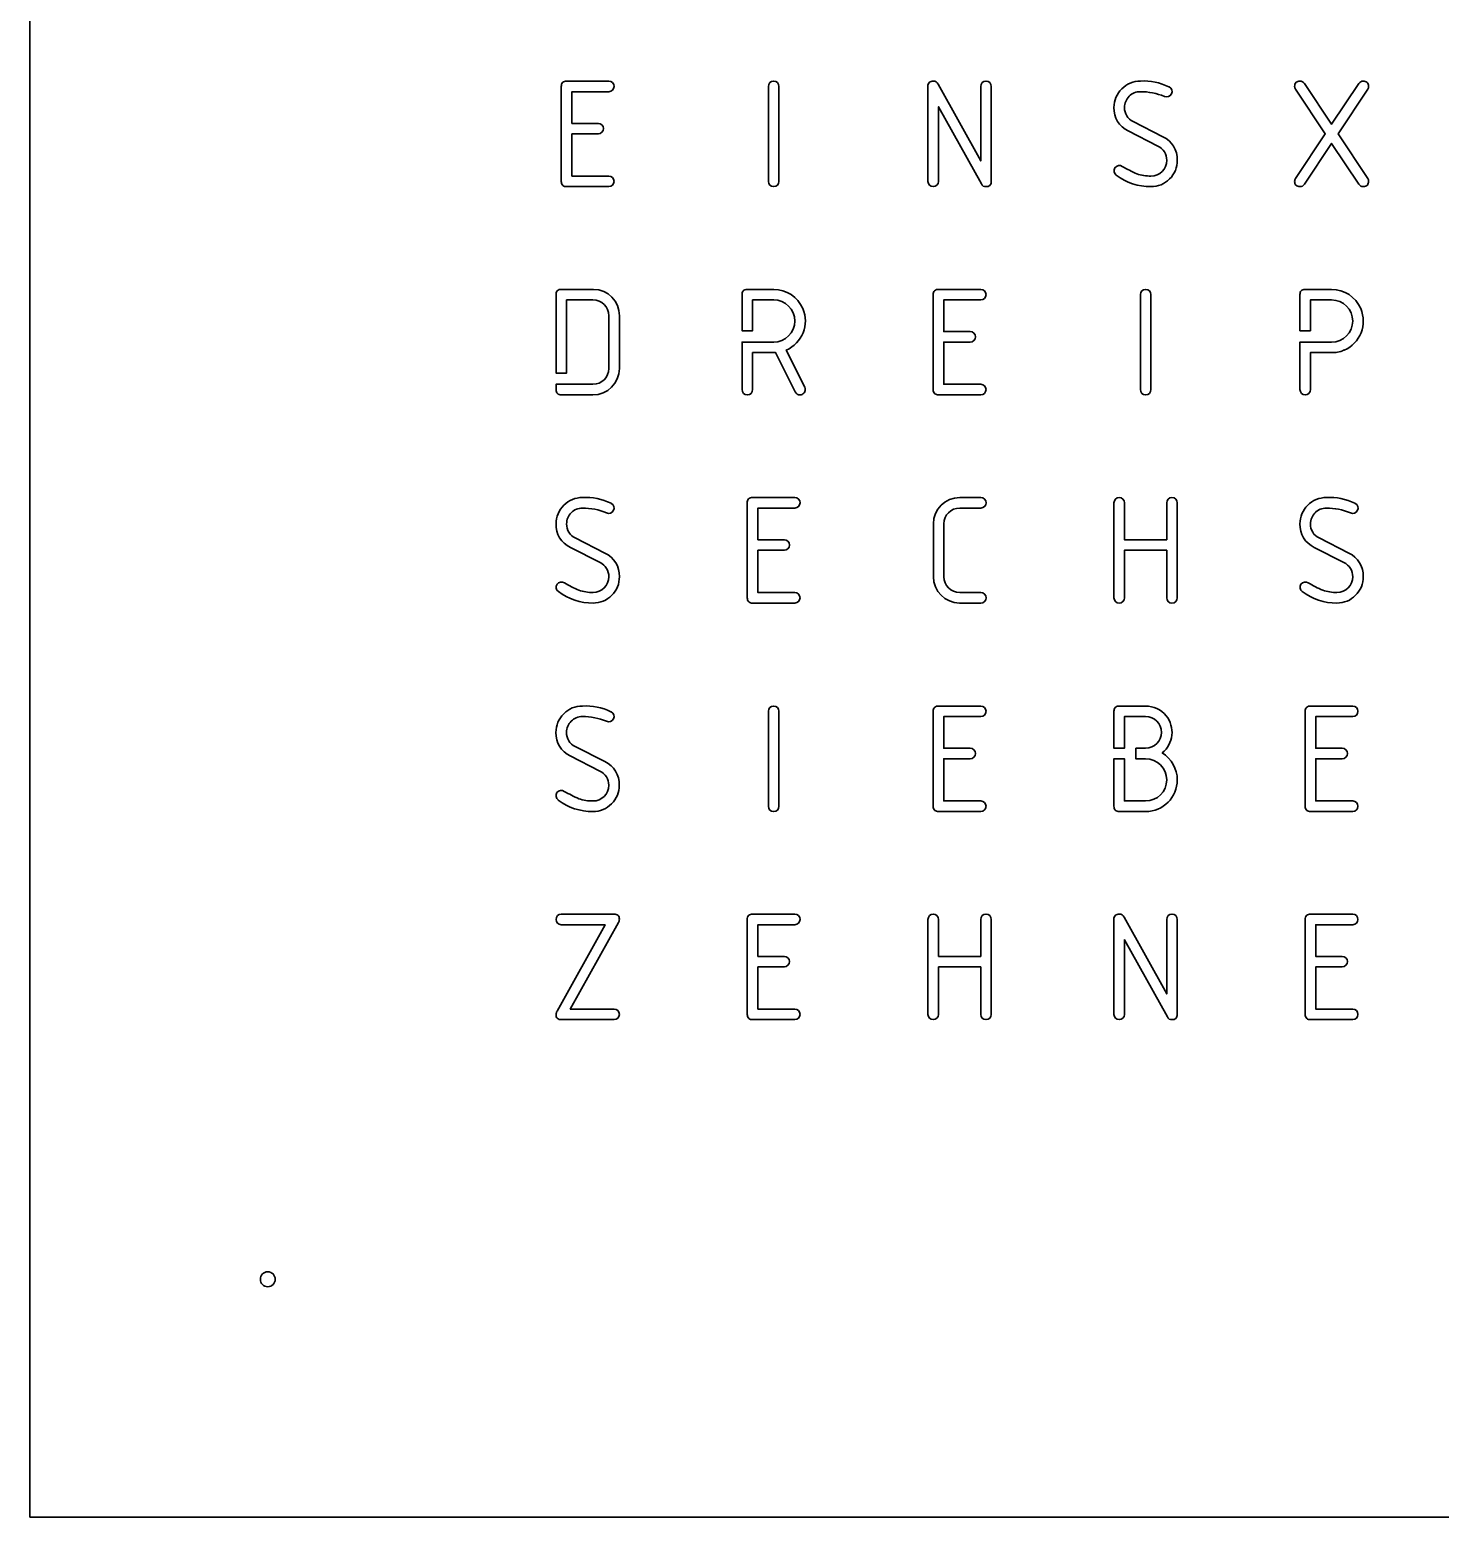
# Model space of a CAD drawing. Header units: inches. Extents: x 0 to 500, y -500 to 0.
# Drawn here: x 0 to 237, y -500 to -250 of the extents above; entities that cross this region are included whole.
import ezdxf

# ---------------------------------------------------------------- set-up
doc = ezdxf.new("R2010")
doc.units = ezdxf.units.IN
doc.header["$MEASUREMENT"] = 0
doc.layers.add('Nachzeichnen', color=7, linetype='Continuous')

msp = doc.modelspace()

# ---------------------------------------------------------------- linework, layer by layer
at = {"layer": 'Nachzeichnen', "color": 250, "lineweight": 35}
msp.add_lwpolyline([(0, -500), (500, -500), (500, 0), (0, 0), (0, -500)], dxfattribs=at)
for points, knots in [([(97.3, -258.63), (97.3, -258.63), (97.3, -258.63), (97.3, -258.63), (97.79, -258.63), (98.19, -259.03), (98.18, -259.52), (98.18, -260.01), (97.79, -260.41), (97.3, -260.41), (97.3, -260.41), (91.09, -260.41), (91.09, -260.41), (91.09, -260.41), (91.09, -265.73), (91.09, -265.73), (91.09, -265.73), (95.5, -265.73), (95.5, -265.73), (95.51, -265.73), (95.52, -265.73), (95.52, -265.73), (96.01, -265.73), (96.41, -266.12), (96.41, -266.61), (96.41, -267.1), (96.01, -267.5), (95.52, -267.5), (95.52, -267.5), (91.09, -267.5), (91.09, -267.5), (91.09, -267.5), (91.09, -274.59), (91.09, -274.59), (91.09, -274.59), (97.3, -274.59), (97.3, -274.59), (97.79, -274.59), (98.18, -274.99), (98.18, -275.48), (98.18, -275.97), (97.79, -276.37), (97.3, -276.37), (97.3, -276.37), (90.2, -276.37), (90.2, -276.37), (89.98, -276.38), (89.76, -276.31), (89.58, -276.18), (89.39, -276), (89.3, -275.74), (89.32, -275.48), (89.32, -275.48), (89.32, -259.52), (89.32, -259.52), (89.3, -259.28), (89.38, -259.05), (89.53, -258.86), (89.71, -258.7), (89.96, -258.62), (90.2, -258.63), (90.2, -258.63), (97.3, -258.63), (97.3, -258.63)], [0, 0, 0, 0, 1, 1, 1, 2, 2, 2, 3, 3, 3, 4, 4, 4, 5, 5, 5, 6, 6, 6, 7, 7, 7, 8, 8, 8, 9, 9, 9, 10, 10, 10, 11, 11, 11, 12, 12, 12, 13, 13, 13, 14, 14, 14, 15, 15, 15, 16, 16, 16, 17, 17, 17, 18, 18, 18, 19, 19, 19, 20, 20, 20, 21, 21, 21, 21]), ([(125.89, -259.52), (125.89, -259.03), (125.49, -258.63), (125, -258.63), (124.51, -258.63), (124.11, -259.03), (124.11, -259.52), (124.11, -259.52), (124.11, -275.48), (124.11, -275.48), (124.11, -275.97), (124.51, -276.37), (125, -276.37), (125.49, -276.37), (125.89, -275.97), (125.89, -275.48), (125.89, -275.48), (125.89, -259.52), (125.89, -259.52)], [0, 0, 0, 0, 1, 1, 1, 2, 2, 2, 3, 3, 3, 4, 4, 4, 5, 5, 5, 6, 6, 6, 6]), ([(159.91, -275.92), (160.05, -276.21), (160.36, -276.39), (160.68, -276.37), (160.92, -276.38), (161.15, -276.31), (161.33, -276.16), (161.5, -275.98), (161.59, -275.73), (161.57, -275.48), (161.57, -275.48), (161.57, -259.52), (161.57, -259.52), (161.57, -259.03), (161.17, -258.63), (160.68, -258.63), (160.19, -258.63), (159.8, -259.03), (159.8, -259.52), (159.8, -259.52), (159.8, -272.05), (159.8, -272.05), (159.8, -272.05), (152.64, -259.15), (152.64, -259.15), (152.49, -258.83), (152.17, -258.63), (151.82, -258.63), (151.59, -258.62), (151.36, -258.69), (151.18, -258.83), (150.99, -259.01), (150.9, -259.26), (150.93, -259.52), (150.93, -259.52), (150.93, -275.48), (150.93, -275.48), (150.93, -275.97), (151.33, -276.37), (151.82, -276.37), (152.31, -276.37), (152.7, -275.97), (152.7, -275.48), (152.7, -275.48), (152.7, -262.93), (152.7, -262.93), (152.7, -262.93), (159.91, -275.92), (159.91, -275.92)], [0, 0, 0, 0, 1, 1, 1, 2, 2, 2, 3, 3, 3, 4, 4, 4, 5, 5, 5, 6, 6, 6, 7, 7, 7, 8, 8, 8, 9, 9, 9, 10, 10, 10, 11, 11, 11, 12, 12, 12, 13, 13, 13, 14, 14, 14, 15, 15, 15, 16, 16, 16, 16]), ([(190.67, -261.2), (189.38, -260.68), (188.01, -260.41), (186.62, -260.41), (185.91, -260.4), (185.23, -260.68), (184.73, -261.19), (184.23, -261.68), (183.94, -262.36), (183.96, -263.07), (183.91, -264.08), (184.49, -265.01), (185.41, -265.43), (185.41, -265.43), (190.39, -267.98), (190.39, -267.98), (191.93, -268.68), (192.89, -270.25), (192.82, -271.93), (192.84, -273.11), (192.37, -274.25), (191.52, -275.07), (190.7, -275.91), (189.57, -276.38), (188.39, -276.37), (186.29, -276.39), (184.24, -275.71), (182.57, -274.43), (182.57, -274.43), (182.57, -274.43), (182.56, -274.43), (182.16, -274.15), (182.07, -273.6), (182.35, -273.2), (182.63, -272.8), (183.18, -272.7), (183.58, -272.98), (184.38, -273.43), (185.19, -273.84), (186.03, -274.22), (186.79, -274.47), (187.59, -274.6), (188.39, -274.6), (189.86, -274.6), (191.05, -273.41), (191.05, -271.94), (191.05, -270.93), (190.48, -270.01), (189.57, -269.56), (189.57, -269.56), (184.59, -267), (184.59, -267), (183.06, -266.3), (182.11, -264.75), (182.18, -263.07), (182.17, -261.89), (182.64, -260.76), (183.49, -259.94), (184.31, -259.09), (185.44, -258.62), (186.62, -258.63), (188.27, -258.53), (189.93, -258.86), (191.41, -259.6), (191.42, -259.6), (191.43, -259.61), (191.44, -259.61), (191.88, -259.82), (192.06, -260.35), (191.85, -260.79), (191.64, -261.23), (191.11, -261.41), (190.67, -261.2)], [0, 0, 0, 0, 1, 1, 1, 2, 2, 2, 3, 3, 3, 4, 4, 4, 5, 5, 5, 6, 6, 6, 7, 7, 7, 8, 8, 8, 9, 9, 9, 10, 10, 10, 11, 11, 11, 12, 12, 12, 13, 13, 13, 14, 14, 14, 15, 15, 15, 16, 16, 16, 17, 17, 17, 18, 18, 18, 19, 19, 19, 20, 20, 20, 21, 21, 21, 22, 22, 22, 23, 23, 23, 24, 24, 24, 24]), ([(212.69, -260.01), (212.59, -259.87), (212.54, -259.69), (212.54, -259.52), (212.53, -259.26), (212.62, -259.01), (212.8, -258.82), (212.98, -258.69), (213.2, -258.62), (213.43, -258.63), (213.73, -258.62), (214.01, -258.77), (214.17, -259.02), (214.17, -259.02), (218.75, -265.89), (218.75, -265.89), (218.75, -265.89), (223.33, -259.02), (223.33, -259.02), (223.49, -258.77), (223.77, -258.62), (224.07, -258.63), (224.31, -258.62), (224.54, -258.69), (224.72, -258.84), (224.89, -259.02), (224.98, -259.27), (224.96, -259.52), (224.96, -259.69), (224.91, -259.87), (224.81, -260.01), (224.81, -260.01), (219.83, -267.5), (219.83, -267.5), (219.83, -267.5), (224.81, -274.98), (224.81, -274.98), (224.91, -275.13), (224.96, -275.3), (224.96, -275.48), (224.97, -275.7), (224.9, -275.92), (224.77, -276.1), (224.59, -276.29), (224.33, -276.39), (224.07, -276.37), (223.77, -276.38), (223.49, -276.23), (223.33, -275.98), (223.33, -275.98), (218.75, -269.1), (218.75, -269.1), (218.75, -269.1), (214.17, -275.98), (214.17, -275.98), (214.01, -276.23), (213.73, -276.38), (213.43, -276.37), (213.18, -276.38), (212.93, -276.29), (212.74, -276.12), (212.6, -275.94), (212.53, -275.71), (212.54, -275.48), (212.54, -275.3), (212.59, -275.13), (212.69, -274.98), (212.69, -274.98), (217.68, -267.5), (217.68, -267.5), (217.68, -267.5), (212.69, -260.01), (212.69, -260.01)], [0, 0, 0, 0, 1, 1, 1, 2, 2, 2, 3, 3, 3, 4, 4, 4, 5, 5, 5, 6, 6, 6, 7, 7, 7, 8, 8, 8, 9, 9, 9, 10, 10, 10, 11, 11, 11, 12, 12, 12, 13, 13, 13, 14, 14, 14, 15, 15, 15, 16, 16, 16, 17, 17, 17, 18, 18, 18, 19, 19, 19, 20, 20, 20, 21, 21, 21, 22, 22, 22, 23, 23, 23, 24, 24, 24, 24]), ([(94.64, -309.59), (94.64, -309.59), (88.43, -309.59), (88.43, -309.59), (88.43, -309.59), (88.43, -310.48), (88.43, -310.48), (88.43, -310.61), (88.45, -310.73), (88.49, -310.86), (88.55, -311.09), (88.74, -311.27), (88.97, -311.32), (89.09, -311.35), (89.2, -311.37), (89.32, -311.37), (89.32, -311.37), (94.64, -311.37), (94.64, -311.37), (97.09, -311.37), (99.07, -309.39), (99.08, -306.95), (99.08, -306.94), (99.08, -306.94), (99.08, -306.93), (99.08, -306.93), (99.08, -298.07), (99.08, -298.07), (99.1, -295.65), (97.17, -293.66), (94.75, -293.63), (94.71, -293.63), (94.68, -293.63), (94.64, -293.63), (94.64, -293.63), (89.32, -293.63), (89.32, -293.63), (89.2, -293.63), (89.08, -293.65), (88.96, -293.68), (88.71, -293.75), (88.52, -293.95), (88.47, -294.21), (88.44, -294.31), (88.43, -294.42), (88.43, -294.52), (88.43, -294.52), (88.43, -307.69), (88.43, -307.69), (88.43, -307.69), (90.21, -307.69), (90.21, -307.69), (90.21, -307.69), (90.21, -295.41), (90.21, -295.41), (90.21, -295.41), (94.64, -295.41), (94.64, -295.41), (96.11, -295.41), (97.3, -296.6), (97.3, -298.07), (97.3, -298.07), (97.3, -306.93), (97.3, -306.93), (97.3, -308.4), (96.11, -309.59), (94.64, -309.59)], [0, 0, 0, 0, 1, 1, 1, 2, 2, 2, 3, 3, 3, 4, 4, 4, 5, 5, 5, 6, 6, 6, 7, 7, 7, 8, 8, 8, 9, 9, 9, 10, 10, 10, 11, 11, 11, 12, 12, 12, 13, 13, 13, 14, 14, 14, 15, 15, 15, 16, 16, 16, 17, 17, 17, 18, 18, 18, 19, 19, 19, 20, 20, 20, 21, 21, 21, 22, 22, 22, 22]), ([(125, -295.4), (126.96, -295.4), (128.55, -296.99), (128.55, -298.95), (128.55, -300.91), (126.96, -302.5), (125, -302.5), (125, -302.5), (119.68, -302.5), (119.68, -302.5), (119.68, -302.5), (119.68, -310.48), (119.68, -310.48), (119.68, -310.97), (120.08, -311.37), (120.57, -311.37), (121.06, -311.37), (121.45, -310.97), (121.45, -310.48), (121.45, -310.48), (121.45, -304.27), (121.45, -304.27), (121.45, -304.27), (125, -304.27), (125, -304.27), (125.11, -304.27), (125.22, -304.27), (125.32, -304.26), (125.32, -304.26), (128.63, -310.87), (128.63, -310.87), (128.77, -311.19), (129.09, -311.38), (129.43, -311.37), (129.67, -311.37), (129.89, -311.27), (130.05, -311.1), (130.22, -310.94), (130.32, -310.71), (130.32, -310.48), (130.32, -310.34), (130.28, -310.2), (130.21, -310.08), (130.21, -310.08), (127.1, -303.84), (127.1, -303.84), (129.8, -302.68), (131.05, -299.56), (129.89, -296.86), (129.05, -294.9), (127.13, -293.63), (125, -293.63), (125, -293.63), (120.57, -293.63), (120.57, -293.63), (120.43, -293.63), (120.29, -293.65), (120.16, -293.69), (119.95, -293.76), (119.79, -293.93), (119.73, -294.15), (119.69, -294.27), (119.68, -294.39), (119.68, -294.52), (119.68, -294.52), (119.68, -300.6), (119.68, -300.6), (119.68, -300.6), (121.45, -300.6), (121.45, -300.6), (121.45, -300.6), (121.45, -295.4), (121.45, -295.4), (121.45, -295.4), (125, -295.4), (125, -295.4)], [0, 0, 0, 0, 1, 1, 1, 2, 2, 2, 3, 3, 3, 4, 4, 4, 5, 5, 5, 6, 6, 6, 7, 7, 7, 8, 8, 8, 9, 9, 9, 10, 10, 10, 11, 11, 11, 12, 12, 12, 13, 13, 13, 14, 14, 14, 15, 15, 15, 16, 16, 16, 17, 17, 17, 18, 18, 18, 19, 19, 19, 20, 20, 20, 21, 21, 21, 22, 22, 22, 23, 23, 23, 24, 24, 24, 25, 25, 25, 25]), ([(159.79, -293.63), (159.79, -293.63), (159.79, -293.63), (159.8, -293.63), (160.29, -293.63), (160.68, -294.03), (160.68, -294.52), (160.68, -295.01), (160.28, -295.4), (159.79, -295.4), (159.79, -295.4), (153.59, -295.4), (153.59, -295.4), (153.59, -295.4), (153.59, -300.72), (153.59, -300.72), (153.59, -300.72), (158, -300.72), (158, -300.72), (158.01, -300.72), (158.01, -300.72), (158.02, -300.72), (158.51, -300.72), (158.91, -301.12), (158.91, -301.61), (158.91, -302.1), (158.51, -302.5), (158.02, -302.5), (158.02, -302.5), (153.59, -302.5), (153.59, -302.5), (153.59, -302.5), (153.59, -309.59), (153.59, -309.59), (153.59, -309.59), (159.79, -309.59), (159.79, -309.59), (160.28, -309.59), (160.68, -309.99), (160.68, -310.48), (160.68, -310.97), (160.28, -311.37), (159.79, -311.37), (159.79, -311.37), (152.7, -311.37), (152.7, -311.37), (152.48, -311.38), (152.26, -311.31), (152.08, -311.18), (151.89, -311), (151.8, -310.74), (151.81, -310.48), (151.81, -310.48), (151.81, -294.52), (151.81, -294.52), (151.8, -294.28), (151.88, -294.05), (152.03, -293.86), (152.21, -293.7), (152.45, -293.62), (152.7, -293.63), (152.7, -293.63), (159.79, -293.63), (159.79, -293.63)], [0, 0, 0, 0, 1, 1, 1, 2, 2, 2, 3, 3, 3, 4, 4, 4, 5, 5, 5, 6, 6, 6, 7, 7, 7, 8, 8, 8, 9, 9, 9, 10, 10, 10, 11, 11, 11, 12, 12, 12, 13, 13, 13, 14, 14, 14, 15, 15, 15, 16, 16, 16, 17, 17, 17, 18, 18, 18, 19, 19, 19, 20, 20, 20, 21, 21, 21, 21]), ([(188.39, -294.52), (188.39, -294.03), (187.99, -293.63), (187.5, -293.63), (187.01, -293.63), (186.62, -294.03), (186.62, -294.52), (186.62, -294.52), (186.62, -310.48), (186.62, -310.48), (186.62, -310.97), (187.01, -311.37), (187.5, -311.37), (187.99, -311.37), (188.39, -310.97), (188.39, -310.48), (188.39, -310.48), (188.39, -294.52), (188.39, -294.52)], [0, 0, 0, 0, 1, 1, 1, 2, 2, 2, 3, 3, 3, 4, 4, 4, 5, 5, 5, 6, 6, 6, 6]), ([(218.75, -295.41), (218.75, -295.41), (215.2, -295.41), (215.2, -295.41), (215.2, -295.41), (215.2, -300.6), (215.2, -300.6), (215.2, -300.6), (213.43, -300.6), (213.43, -300.6), (213.43, -300.6), (213.43, -294.52), (213.43, -294.52), (213.43, -294.39), (213.44, -294.27), (213.48, -294.15), (213.54, -293.93), (213.7, -293.76), (213.91, -293.69), (214.04, -293.65), (214.18, -293.63), (214.32, -293.63), (214.32, -293.63), (218.75, -293.63), (218.75, -293.63), (220.88, -293.63), (222.8, -294.9), (223.64, -296.86), (224.8, -299.56), (223.55, -302.69), (220.85, -303.84), (220.85, -303.84), (220.37, -304.05), (220.01, -304.13), (219.65, -304.21), (219.39, -304.25), (219.07, -304.26), (218.75, -304.27), (218.75, -304.27), (218.75, -304.27), (218.75, -304.27), (215.2, -304.27), (215.2, -304.27), (215.2, -304.27), (215.2, -310.48), (215.2, -310.48), (215.2, -310.97), (214.81, -311.37), (214.32, -311.37), (213.83, -311.37), (213.43, -310.97), (213.43, -310.48), (213.43, -310.48), (213.43, -302.5), (213.43, -302.5), (213.43, -302.5), (218.75, -302.5), (218.75, -302.5), (220.71, -302.5), (222.3, -300.91), (222.3, -298.95), (222.3, -296.99), (220.71, -295.41), (218.75, -295.41)], [0, 0, 0, 0, 1, 1, 1, 2, 2, 2, 3, 3, 3, 4, 4, 4, 5, 5, 5, 6, 6, 6, 7, 7, 7, 8, 8, 8, 9, 9, 9, 10, 10, 10, 11, 11, 11, 12, 12, 12, 13, 13, 13, 14, 14, 14, 15, 15, 15, 16, 16, 16, 17, 17, 17, 18, 18, 18, 19, 19, 19, 20, 20, 20, 21, 21, 21, 21]), ([(96.93, -331.19), (95.64, -330.67), (94.26, -330.4), (92.87, -330.39), (92.16, -330.38), (91.48, -330.66), (90.99, -331.17), (90.48, -331.67), (90.2, -332.35), (90.21, -333.05), (90.17, -334.06), (90.74, -335), (91.66, -335.42), (91.66, -335.42), (96.65, -337.97), (96.65, -337.97), (98.19, -338.67), (99.15, -340.23), (99.08, -341.92), (99.1, -343.1), (98.62, -344.23), (97.78, -345.05), (96.96, -345.9), (95.82, -346.37), (94.65, -346.36), (92.54, -346.38), (90.5, -345.7), (88.83, -344.42), (88.82, -344.42), (88.82, -344.42), (88.82, -344.42), (88.42, -344.14), (88.32, -343.58), (88.6, -343.18), (88.88, -342.79), (89.44, -342.69), (89.83, -342.97), (90.63, -343.42), (91.45, -343.83), (92.28, -344.21), (93.04, -344.46), (93.84, -344.59), (94.65, -344.58), (96.11, -344.58), (97.3, -343.4), (97.31, -341.93), (97.31, -340.92), (96.73, -339.99), (95.83, -339.54), (95.83, -339.54), (90.84, -336.99), (90.84, -336.99), (89.31, -336.29), (88.36, -334.73), (88.44, -333.05), (88.42, -331.88), (88.89, -330.74), (89.74, -329.92), (90.56, -329.08), (91.69, -328.61), (92.87, -328.62), (94.53, -328.52), (96.18, -328.85), (97.67, -329.59), (97.68, -329.59), (97.68, -329.6), (97.69, -329.6), (98.13, -329.81), (98.32, -330.34), (98.1, -330.77), (97.89, -331.21), (97.37, -331.4), (96.93, -331.19)], [0, 0, 0, 0, 1, 1, 1, 2, 2, 2, 3, 3, 3, 4, 4, 4, 5, 5, 5, 6, 6, 6, 7, 7, 7, 8, 8, 8, 9, 9, 9, 10, 10, 10, 11, 11, 11, 12, 12, 12, 13, 13, 13, 14, 14, 14, 15, 15, 15, 16, 16, 16, 17, 17, 17, 18, 18, 18, 19, 19, 19, 20, 20, 20, 21, 21, 21, 22, 22, 22, 23, 23, 23, 24, 24, 24, 24]), ([(128.55, -328.62), (128.55, -328.62), (128.55, -328.62), (128.55, -328.62), (129.04, -328.62), (129.44, -329.02), (129.44, -329.51), (129.43, -330), (129.04, -330.39), (128.55, -330.39), (128.55, -330.39), (122.34, -330.39), (122.34, -330.39), (122.34, -330.39), (122.34, -335.71), (122.34, -335.71), (122.34, -335.71), (126.75, -335.71), (126.75, -335.71), (126.76, -335.71), (126.77, -335.71), (126.77, -335.71), (127.26, -335.71), (127.66, -336.11), (127.66, -336.6), (127.66, -337.09), (127.26, -337.49), (126.77, -337.49), (126.77, -337.49), (122.34, -337.49), (122.34, -337.49), (122.34, -337.49), (122.34, -344.58), (122.34, -344.58), (122.34, -344.58), (128.55, -344.58), (128.55, -344.58), (129.04, -344.58), (129.43, -344.98), (129.43, -345.47), (129.43, -345.96), (129.04, -346.35), (128.55, -346.35), (128.55, -346.35), (121.45, -346.35), (121.45, -346.35), (121.23, -346.37), (121.01, -346.3), (120.83, -346.17), (120.65, -345.98), (120.55, -345.73), (120.57, -345.47), (120.57, -345.47), (120.57, -329.51), (120.57, -329.51), (120.55, -329.27), (120.63, -329.03), (120.78, -328.85), (120.97, -328.69), (121.21, -328.6), (121.45, -328.62), (121.45, -328.62), (128.55, -328.62), (128.55, -328.62)], [0, 0, 0, 0, 1, 1, 1, 2, 2, 2, 3, 3, 3, 4, 4, 4, 5, 5, 5, 6, 6, 6, 7, 7, 7, 8, 8, 8, 9, 9, 9, 10, 10, 10, 11, 11, 11, 12, 12, 12, 13, 13, 13, 14, 14, 14, 15, 15, 15, 16, 16, 16, 17, 17, 17, 18, 18, 18, 19, 19, 19, 20, 20, 20, 21, 21, 21, 21]), ([(153.6, -341.92), (153.6, -343.39), (154.79, -344.58), (156.26, -344.58), (156.26, -344.58), (159.81, -344.58), (159.81, -344.58), (160.3, -344.58), (160.7, -344.98), (160.7, -345.47), (160.7, -345.96), (160.3, -346.36), (159.81, -346.36), (159.81, -346.36), (156.26, -346.36), (156.26, -346.36), (156.26, -346.36), (156.25, -346.36), (156.25, -346.36), (153.8, -346.35), (151.82, -344.37), (151.83, -341.92), (151.83, -341.92), (151.83, -333.05), (151.83, -333.05), (151.83, -333.05), (151.83, -333.04), (151.83, -333.04), (151.83, -330.6), (153.82, -328.62), (156.26, -328.62), (156.26, -328.62), (159.81, -328.62), (159.81, -328.62), (160.3, -328.62), (160.7, -329.02), (160.7, -329.51), (160.7, -330), (160.3, -330.39), (159.81, -330.39), (159.81, -330.39), (156.26, -330.39), (156.26, -330.39), (154.8, -330.39), (153.61, -331.57), (153.6, -333.03), (153.6, -333.04), (153.6, -333.05), (153.6, -333.05), (153.6, -333.05), (153.6, -341.92), (153.6, -341.92)], [0, 0, 0, 0, 1, 1, 1, 2, 2, 2, 3, 3, 3, 4, 4, 4, 5, 5, 5, 6, 6, 6, 7, 7, 7, 8, 8, 8, 9, 9, 9, 10, 10, 10, 11, 11, 11, 12, 12, 12, 13, 13, 13, 14, 14, 14, 15, 15, 15, 16, 16, 16, 17, 17, 17, 17]), ([(191.05, -337.49), (191.05, -337.49), (191.05, -345.47), (191.05, -345.47), (191.05, -345.96), (191.44, -346.36), (191.93, -346.36), (192.42, -346.36), (192.82, -345.96), (192.82, -345.47), (192.82, -345.47), (192.82, -329.51), (192.82, -329.51), (192.82, -329.02), (192.42, -328.62), (191.93, -328.62), (191.44, -328.62), (191.04, -329.02), (191.04, -329.51), (191.04, -329.52), (191.04, -329.53), (191.05, -329.54), (191.05, -329.54), (191.05, -335.71), (191.05, -335.71), (191.05, -335.71), (183.95, -335.71), (183.95, -335.71), (183.95, -335.71), (183.95, -329.51), (183.95, -329.51), (183.95, -329.02), (183.55, -328.62), (183.06, -328.62), (182.57, -328.62), (182.18, -329.02), (182.18, -329.51), (182.18, -329.51), (182.18, -345.47), (182.18, -345.47), (182.18, -345.96), (182.57, -346.36), (183.06, -346.36), (183.55, -346.36), (183.95, -345.96), (183.95, -345.47), (183.95, -345.47), (183.95, -337.49), (183.95, -337.49), (183.95, -337.49), (191.05, -337.49), (191.05, -337.49)], [0, 0, 0, 0, 1, 1, 1, 2, 2, 2, 3, 3, 3, 4, 4, 4, 5, 5, 5, 6, 6, 6, 7, 7, 7, 8, 8, 8, 9, 9, 9, 10, 10, 10, 11, 11, 11, 12, 12, 12, 13, 13, 13, 14, 14, 14, 15, 15, 15, 16, 16, 16, 17, 17, 17, 17]), ([(221.92, -331.19), (220.63, -330.67), (219.26, -330.4), (217.87, -330.39), (217.16, -330.38), (216.48, -330.67), (215.99, -331.17), (215.48, -331.67), (215.19, -332.35), (215.21, -333.05), (215.16, -334.06), (215.74, -335), (216.66, -335.42), (216.66, -335.42), (221.64, -337.97), (221.64, -337.97), (223.18, -338.67), (224.14, -340.23), (224.07, -341.92), (224.09, -343.1), (223.62, -344.23), (222.77, -345.05), (221.95, -345.9), (220.82, -346.37), (219.64, -346.36), (217.54, -346.38), (215.49, -345.7), (213.82, -344.42), (213.82, -344.42), (213.82, -344.42), (213.81, -344.42), (213.42, -344.14), (213.32, -343.58), (213.6, -343.18), (213.88, -342.79), (214.43, -342.69), (214.83, -342.97), (215.63, -343.42), (216.44, -343.83), (217.28, -344.21), (218.04, -344.46), (218.84, -344.59), (219.64, -344.58), (221.11, -344.58), (222.3, -343.4), (222.3, -341.93), (222.3, -340.92), (221.73, -339.99), (220.82, -339.54), (220.82, -339.54), (215.84, -336.99), (215.84, -336.99), (214.31, -336.29), (213.36, -334.73), (213.43, -333.05), (213.42, -331.88), (213.89, -330.74), (214.74, -329.92), (215.56, -329.08), (216.69, -328.61), (217.87, -328.62), (219.52, -328.52), (221.18, -328.85), (222.66, -329.59), (222.67, -329.59), (222.68, -329.6), (222.69, -329.6), (223.13, -329.81), (223.31, -330.34), (223.1, -330.77), (222.89, -331.21), (222.36, -331.4), (221.92, -331.19)], [0, 0, 0, 0, 1, 1, 1, 2, 2, 2, 3, 3, 3, 4, 4, 4, 5, 5, 5, 6, 6, 6, 7, 7, 7, 8, 8, 8, 9, 9, 9, 10, 10, 10, 11, 11, 11, 12, 12, 12, 13, 13, 13, 14, 14, 14, 15, 15, 15, 16, 16, 16, 17, 17, 17, 18, 18, 18, 19, 19, 19, 20, 20, 20, 21, 21, 21, 22, 22, 22, 23, 23, 23, 24, 24, 24, 24]), ([(96.91, -366.23), (95.62, -365.71), (94.25, -365.44), (92.86, -365.43), (92.15, -365.42), (91.47, -365.7), (90.98, -366.21), (90.47, -366.7), (90.19, -367.39), (90.2, -368.09), (90.15, -369.1), (90.73, -370.04), (91.65, -370.46), (91.65, -370.46), (96.63, -373.01), (96.63, -373.01), (98.17, -373.71), (99.13, -375.27), (99.06, -376.96), (99.08, -378.14), (98.61, -379.27), (97.76, -380.09), (96.94, -380.94), (95.81, -381.41), (94.63, -381.39), (92.53, -381.42), (90.48, -380.74), (88.81, -379.46), (88.81, -379.46), (88.81, -379.46), (88.8, -379.45), (88.41, -379.17), (88.31, -378.62), (88.59, -378.22), (88.87, -377.82), (89.42, -377.73), (89.82, -378.01), (90.62, -378.46), (91.43, -378.87), (92.27, -379.25), (93.03, -379.5), (93.83, -379.63), (94.63, -379.62), (96.1, -379.62), (97.29, -378.44), (97.29, -376.97), (97.29, -375.96), (96.72, -375.03), (95.81, -374.58), (95.81, -374.58), (90.83, -372.03), (90.83, -372.03), (89.3, -371.33), (88.35, -369.77), (88.42, -368.09), (88.41, -366.91), (88.88, -365.78), (89.73, -364.96), (90.55, -364.12), (91.68, -363.65), (92.86, -363.66), (94.51, -363.56), (96.17, -363.89), (97.65, -364.63), (97.66, -364.63), (97.67, -364.63), (97.68, -364.64), (98.12, -364.85), (98.3, -365.38), (98.09, -365.81), (97.88, -366.25), (97.35, -366.44), (96.91, -366.23)], [0, 0, 0, 0, 1, 1, 1, 2, 2, 2, 3, 3, 3, 4, 4, 4, 5, 5, 5, 6, 6, 6, 7, 7, 7, 8, 8, 8, 9, 9, 9, 10, 10, 10, 11, 11, 11, 12, 12, 12, 13, 13, 13, 14, 14, 14, 15, 15, 15, 16, 16, 16, 17, 17, 17, 18, 18, 18, 19, 19, 19, 20, 20, 20, 21, 21, 21, 22, 22, 22, 23, 23, 23, 24, 24, 24, 24]), ([(125.89, -364.55), (125.89, -364.06), (125.49, -363.66), (125, -363.66), (124.51, -363.66), (124.11, -364.06), (124.11, -364.55), (124.11, -364.55), (124.11, -380.51), (124.11, -380.51), (124.11, -381), (124.51, -381.4), (125, -381.4), (125.49, -381.4), (125.89, -381), (125.89, -380.51), (125.89, -380.51), (125.89, -364.55), (125.89, -364.55)], [0, 0, 0, 0, 1, 1, 1, 2, 2, 2, 3, 3, 3, 4, 4, 4, 5, 5, 5, 6, 6, 6, 6]), ([(159.79, -363.66), (159.79, -363.66), (159.79, -363.66), (159.8, -363.66), (160.29, -363.66), (160.68, -364.06), (160.68, -364.55), (160.68, -365.04), (160.28, -365.43), (159.79, -365.43), (159.79, -365.43), (153.59, -365.43), (153.59, -365.43), (153.59, -365.43), (153.59, -370.75), (153.59, -370.75), (153.59, -370.75), (158, -370.75), (158, -370.75), (158.01, -370.75), (158.01, -370.75), (158.02, -370.75), (158.51, -370.75), (158.91, -371.15), (158.91, -371.64), (158.91, -372.13), (158.51, -372.53), (158.02, -372.53), (158.02, -372.53), (153.59, -372.53), (153.59, -372.53), (153.59, -372.53), (153.59, -379.62), (153.59, -379.62), (153.59, -379.62), (159.79, -379.62), (159.79, -379.62), (160.28, -379.62), (160.68, -380.02), (160.68, -380.51), (160.68, -381), (160.28, -381.39), (159.79, -381.39), (159.79, -381.39), (152.7, -381.39), (152.7, -381.39), (152.48, -381.41), (152.26, -381.34), (152.08, -381.21), (151.89, -381.02), (151.8, -380.77), (151.81, -380.51), (151.81, -380.51), (151.81, -364.55), (151.81, -364.55), (151.8, -364.31), (151.88, -364.07), (152.03, -363.89), (152.21, -363.73), (152.45, -363.64), (152.7, -363.66), (152.7, -363.66), (159.79, -363.66), (159.79, -363.66)], [0, 0, 0, 0, 1, 1, 1, 2, 2, 2, 3, 3, 3, 4, 4, 4, 5, 5, 5, 6, 6, 6, 7, 7, 7, 8, 8, 8, 9, 9, 9, 10, 10, 10, 11, 11, 11, 12, 12, 12, 13, 13, 13, 14, 14, 14, 15, 15, 15, 16, 16, 16, 17, 17, 17, 18, 18, 18, 19, 19, 19, 20, 20, 20, 21, 21, 21, 21]), ([(185.85, -370.75), (185.85, -370.75), (187.5, -370.75), (187.5, -370.75), (188.97, -370.75), (190.16, -369.56), (190.16, -368.09), (190.16, -366.62), (188.97, -365.43), (187.5, -365.43), (187.5, -365.43), (183.95, -365.43), (183.95, -365.43), (183.95, -365.43), (183.95, -370.75), (183.95, -370.75), (183.95, -370.75), (182.18, -370.75), (182.18, -370.75), (182.18, -370.75), (182.18, -364.55), (182.18, -364.55), (182.17, -364.31), (182.25, -364.07), (182.4, -363.88), (182.58, -363.73), (182.82, -363.65), (183.06, -363.66), (183.06, -363.66), (187.5, -363.66), (187.5, -363.66), (188.84, -363.66), (190.1, -364.26), (190.94, -365.3), (192.49, -367.21), (192.19, -370), (190.29, -371.54), (190.29, -371.54), (190.29, -371.54), (190.29, -371.54), (191.86, -372.51), (192.82, -374.23), (192.82, -376.07), (192.82, -379.01), (190.44, -381.39), (187.5, -381.39), (187.5, -381.39), (183.06, -381.39), (183.06, -381.39), (182.82, -381.4), (182.59, -381.33), (182.4, -381.17), (182.25, -380.99), (182.17, -380.75), (182.18, -380.51), (182.18, -380.51), (182.18, -372.53), (182.18, -372.53), (182.18, -372.53), (183.95, -372.53), (183.95, -372.53), (183.95, -372.53), (183.95, -379.62), (183.95, -379.62), (183.95, -379.62), (187.5, -379.62), (187.5, -379.62), (189.46, -379.62), (191.05, -378.03), (191.05, -376.07), (191.05, -374.12), (189.46, -372.53), (187.5, -372.53), (187.5, -372.53), (185.85, -372.53), (185.85, -372.53), (185.85, -372.53), (185.85, -370.75), (185.85, -370.75)], [0, 0, 0, 0, 1, 1, 1, 2, 2, 2, 3, 3, 3, 4, 4, 4, 5, 5, 5, 6, 6, 6, 7, 7, 7, 8, 8, 8, 9, 9, 9, 10, 10, 10, 11, 11, 11, 12, 12, 12, 13, 13, 13, 14, 14, 14, 15, 15, 15, 16, 16, 16, 17, 17, 17, 18, 18, 18, 19, 19, 19, 20, 20, 20, 21, 21, 21, 22, 22, 22, 23, 23, 23, 24, 24, 24, 25, 25, 25, 26, 26, 26, 26]), ([(222.3, -363.66), (222.3, -363.66), (222.3, -363.66), (222.3, -363.66), (222.79, -363.66), (223.19, -364.06), (223.18, -364.55), (223.18, -365.04), (222.79, -365.43), (222.3, -365.43), (222.3, -365.43), (216.09, -365.43), (216.09, -365.43), (216.09, -365.43), (216.09, -370.75), (216.09, -370.75), (216.09, -370.75), (220.5, -370.75), (220.5, -370.75), (220.51, -370.75), (220.52, -370.75), (220.52, -370.75), (221.01, -370.75), (221.41, -371.15), (221.41, -371.64), (221.41, -372.13), (221.01, -372.53), (220.52, -372.53), (220.52, -372.53), (216.09, -372.53), (216.09, -372.53), (216.09, -372.53), (216.09, -379.62), (216.09, -379.62), (216.09, -379.62), (222.3, -379.62), (222.3, -379.62), (222.79, -379.62), (223.18, -380.02), (223.18, -380.51), (223.18, -381), (222.79, -381.39), (222.3, -381.39), (222.3, -381.39), (215.2, -381.39), (215.2, -381.39), (214.98, -381.41), (214.76, -381.34), (214.58, -381.21), (214.39, -381.02), (214.3, -380.77), (214.32, -380.51), (214.32, -380.51), (214.32, -364.55), (214.32, -364.55), (214.3, -364.31), (214.38, -364.07), (214.53, -363.89), (214.71, -363.73), (214.96, -363.64), (215.2, -363.66), (215.2, -363.66), (222.3, -363.66), (222.3, -363.66)], [0, 0, 0, 0, 1, 1, 1, 2, 2, 2, 3, 3, 3, 4, 4, 4, 5, 5, 5, 6, 6, 6, 7, 7, 7, 8, 8, 8, 9, 9, 9, 10, 10, 10, 11, 11, 11, 12, 12, 12, 13, 13, 13, 14, 14, 14, 15, 15, 15, 16, 16, 16, 17, 17, 17, 18, 18, 18, 19, 19, 19, 20, 20, 20, 21, 21, 21, 21]), ([(88.6, -414.94), (88.5, -415.1), (88.44, -415.29), (88.43, -415.48), (88.41, -415.72), (88.48, -415.96), (88.64, -416.14), (88.83, -416.3), (89.07, -416.38), (89.32, -416.37), (89.32, -416.37), (98.18, -416.37), (98.18, -416.37), (98.67, -416.37), (99.07, -415.97), (99.07, -415.48), (99.07, -414.99), (98.67, -414.59), (98.18, -414.59), (98.18, -414.59), (90.83, -414.59), (90.83, -414.59), (90.83, -414.59), (98.9, -400.06), (98.9, -400.06), (99, -399.89), (99.06, -399.7), (99.07, -399.5), (99.08, -399.27), (99.01, -399.04), (98.86, -398.86), (98.68, -398.69), (98.43, -398.61), (98.18, -398.63), (98.18, -398.63), (89.32, -398.63), (89.32, -398.63), (88.83, -398.63), (88.43, -399.03), (88.43, -399.52), (88.43, -400.01), (88.83, -400.41), (89.32, -400.41), (89.32, -400.41), (96.68, -400.41), (96.68, -400.41), (96.68, -400.41), (88.6, -414.94), (88.6, -414.94)], [0, 0, 0, 0, 1, 1, 1, 2, 2, 2, 3, 3, 3, 4, 4, 4, 5, 5, 5, 6, 6, 6, 7, 7, 7, 8, 8, 8, 9, 9, 9, 10, 10, 10, 11, 11, 11, 12, 12, 12, 13, 13, 13, 14, 14, 14, 15, 15, 15, 16, 16, 16, 16]), ([(128.55, -398.63), (128.55, -398.63), (128.55, -398.63), (128.55, -398.63), (129.04, -398.63), (129.44, -399.03), (129.44, -399.52), (129.43, -400.01), (129.04, -400.41), (128.55, -400.41), (128.55, -400.41), (122.34, -400.41), (122.34, -400.41), (122.34, -400.41), (122.34, -405.73), (122.34, -405.73), (122.34, -405.73), (126.75, -405.73), (126.75, -405.73), (126.76, -405.73), (126.77, -405.73), (126.77, -405.73), (127.26, -405.73), (127.66, -406.12), (127.66, -406.61), (127.66, -407.1), (127.26, -407.5), (126.77, -407.5), (126.77, -407.5), (122.34, -407.5), (122.34, -407.5), (122.34, -407.5), (122.34, -414.59), (122.34, -414.59), (122.34, -414.59), (128.55, -414.59), (128.55, -414.59), (129.04, -414.59), (129.43, -414.99), (129.43, -415.48), (129.43, -415.97), (129.04, -416.37), (128.55, -416.37), (128.55, -416.37), (121.45, -416.37), (121.45, -416.37), (121.23, -416.38), (121.01, -416.31), (120.83, -416.18), (120.65, -416), (120.55, -415.74), (120.57, -415.48), (120.57, -415.48), (120.57, -399.52), (120.57, -399.52), (120.55, -399.28), (120.63, -399.05), (120.78, -398.86), (120.97, -398.7), (121.21, -398.62), (121.45, -398.63), (121.45, -398.63), (128.55, -398.63), (128.55, -398.63)], [0, 0, 0, 0, 1, 1, 1, 2, 2, 2, 3, 3, 3, 4, 4, 4, 5, 5, 5, 6, 6, 6, 7, 7, 7, 8, 8, 8, 9, 9, 9, 10, 10, 10, 11, 11, 11, 12, 12, 12, 13, 13, 13, 14, 14, 14, 15, 15, 15, 16, 16, 16, 17, 17, 17, 18, 18, 18, 19, 19, 19, 20, 20, 20, 21, 21, 21, 21]), ([(159.79, -407.5), (159.79, -407.5), (159.79, -415.48), (159.79, -415.48), (159.79, -415.97), (160.19, -416.37), (160.68, -416.37), (161.17, -416.37), (161.57, -415.97), (161.57, -415.48), (161.57, -415.48), (161.57, -399.52), (161.57, -399.52), (161.57, -399.03), (161.17, -398.63), (160.68, -398.63), (160.19, -398.63), (159.79, -399.03), (159.79, -399.52), (159.79, -399.53), (159.79, -399.55), (159.79, -399.56), (159.79, -399.56), (159.79, -405.73), (159.79, -405.73), (159.79, -405.73), (152.7, -405.73), (152.7, -405.73), (152.7, -405.73), (152.7, -399.52), (152.7, -399.52), (152.7, -399.03), (152.3, -398.63), (151.81, -398.63), (151.32, -398.63), (150.93, -399.03), (150.93, -399.52), (150.93, -399.52), (150.93, -415.48), (150.93, -415.48), (150.93, -415.97), (151.32, -416.37), (151.81, -416.37), (152.3, -416.37), (152.7, -415.97), (152.7, -415.48), (152.7, -415.48), (152.7, -407.5), (152.7, -407.5), (152.7, -407.5), (159.79, -407.5), (159.79, -407.5)], [0, 0, 0, 0, 1, 1, 1, 2, 2, 2, 3, 3, 3, 4, 4, 4, 5, 5, 5, 6, 6, 6, 7, 7, 7, 8, 8, 8, 9, 9, 9, 10, 10, 10, 11, 11, 11, 12, 12, 12, 13, 13, 13, 14, 14, 14, 15, 15, 15, 16, 16, 16, 17, 17, 17, 17]), ([(191.05, -399.52), (191.05, -399.52), (191.05, -412.05), (191.05, -412.05), (191.05, -412.05), (183.88, -399.15), (183.88, -399.15), (183.74, -398.84), (183.42, -398.63), (183.06, -398.63), (182.83, -398.62), (182.61, -398.69), (182.42, -398.83), (182.24, -399.01), (182.15, -399.26), (182.18, -399.52), (182.18, -399.52), (182.18, -415.48), (182.18, -415.48), (182.18, -415.97), (182.57, -416.37), (183.06, -416.37), (183.55, -416.37), (183.95, -415.97), (183.95, -415.48), (183.95, -415.48), (183.95, -402.93), (183.95, -402.93), (183.95, -402.93), (191.15, -415.92), (191.15, -415.92), (191.3, -416.21), (191.61, -416.39), (191.93, -416.37), (192.17, -416.38), (192.4, -416.31), (192.58, -416.16), (192.75, -415.98), (192.84, -415.73), (192.82, -415.48), (192.82, -415.48), (192.82, -399.52), (192.82, -399.52), (192.82, -399.03), (192.42, -398.63), (191.93, -398.63), (191.44, -398.63), (191.05, -399.03), (191.05, -399.52)], [0, 0, 0, 0, 1, 1, 1, 2, 2, 2, 3, 3, 3, 4, 4, 4, 5, 5, 5, 6, 6, 6, 7, 7, 7, 8, 8, 8, 9, 9, 9, 10, 10, 10, 11, 11, 11, 12, 12, 12, 13, 13, 13, 14, 14, 14, 15, 15, 15, 16, 16, 16, 16]), ([(222.3, -398.63), (222.3, -398.63), (222.3, -398.63), (222.3, -398.63), (222.79, -398.63), (223.19, -399.03), (223.18, -399.52), (223.18, -400.01), (222.79, -400.41), (222.3, -400.41), (222.3, -400.41), (216.09, -400.41), (216.09, -400.41), (216.09, -400.41), (216.09, -405.73), (216.09, -405.73), (216.09, -405.73), (220.5, -405.73), (220.5, -405.73), (220.51, -405.73), (220.52, -405.73), (220.52, -405.73), (221.01, -405.73), (221.41, -406.12), (221.41, -406.61), (221.41, -407.1), (221.01, -407.5), (220.52, -407.5), (220.52, -407.5), (216.09, -407.5), (216.09, -407.5), (216.09, -407.5), (216.09, -414.59), (216.09, -414.59), (216.09, -414.59), (222.3, -414.59), (222.3, -414.59), (222.79, -414.59), (223.18, -414.99), (223.18, -415.48), (223.18, -415.97), (222.79, -416.37), (222.3, -416.37), (222.3, -416.37), (215.2, -416.37), (215.2, -416.37), (214.98, -416.38), (214.76, -416.31), (214.58, -416.18), (214.39, -416), (214.3, -415.74), (214.32, -415.48), (214.32, -415.48), (214.32, -399.52), (214.32, -399.52), (214.3, -399.28), (214.38, -399.05), (214.53, -398.86), (214.71, -398.7), (214.96, -398.62), (215.2, -398.63), (215.2, -398.63), (222.3, -398.63), (222.3, -398.63)], [0, 0, 0, 0, 1, 1, 1, 2, 2, 2, 3, 3, 3, 4, 4, 4, 5, 5, 5, 6, 6, 6, 7, 7, 7, 8, 8, 8, 9, 9, 9, 10, 10, 10, 11, 11, 11, 12, 12, 12, 13, 13, 13, 14, 14, 14, 15, 15, 15, 16, 16, 16, 17, 17, 17, 18, 18, 18, 19, 19, 19, 20, 20, 20, 21, 21, 21, 21]), ([(41.25, -460), (41.25, -459.31), (40.69, -458.75), (40, -458.75), (39.31, -458.75), (38.75, -459.31), (38.75, -460), (38.75, -460.69), (39.31, -461.25), (40, -461.25), (40.69, -461.25), (41.25, -460.69), (41.25, -460), (41.25, -460), (41.25, -460), (41.25, -460)], [0, 0, 0, 0, 1, 1, 1, 2, 2, 2, 3, 3, 3, 4, 4, 4, 5, 5, 5, 5])]:
    msp.add_open_spline(points, degree=3, knots=knots, dxfattribs=at)

doc.saveas('drawing.dxf')
